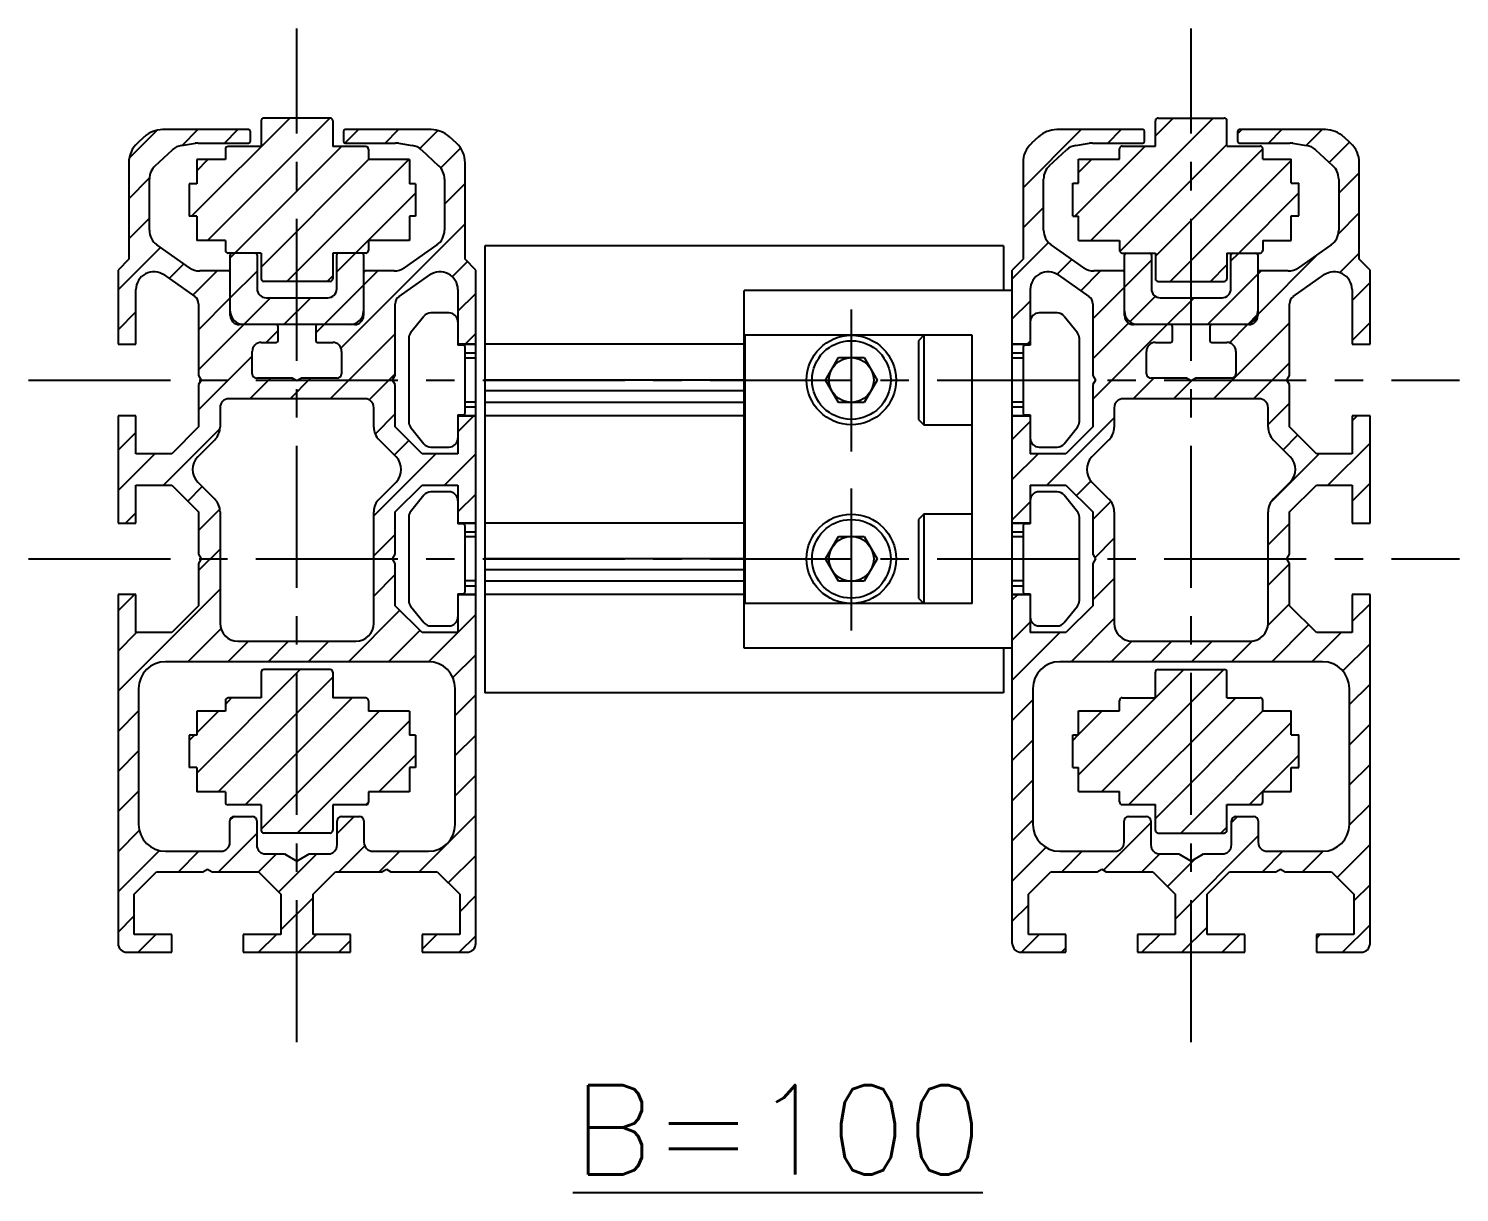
# Model space of a CAD drawing. Extents: x 0 to 4374, y -8 to 1531.
# Drawn here: x 3932.1 to 4092.1, y 344.1 to 474.2 of the extents above; entities that cross this region are included whole.
import ezdxf

# ---------------------------------------------------------------- set-up
doc = ezdxf.new("R2010")
doc.units = 0
doc.header["$LTSCALE"] = 0.5
doc.linetypes.add('CENTER', pattern=[50.8, 31.75, -6.35, 6.35, -6.35])
for name, color, linetype in [('MSM_CENTER', 1, 'CENTER'), ('MSM_CONTINUOUS', 7, 'CONTINUOUS'), ('MSM_NARROW', 5, 'CONTINUOUS'), ('MSM_PART_NUMBER', 7, 'CONTINUOUS')]:
    doc.layers.add(name, color=color, linetype=linetype)
doc.styles.get("Standard").update_dxf_attribs({"font": 'txt.shx', "height": 3, "bigfont": 'bigfont.shx'})

msp = doc.modelspace()

# ---------------------------------------------------------------- linework, layer by layer
at = {"layer": 'MSM_CENTER'}
for p, q in [((3962.14, 360.91), (3962.14, 474.25)), ((4062.14, 360.91), (4062.14, 474.25)), ((4062.14, 360.91), (4062.14, 474.25)), ((4024.14, 426.95), (4024.14, 442.95)), ((3932.14, 434.95), (4092.14, 434.95)), ((4024.14, 406.95), (4024.14, 422.95)), ((3932.14, 414.95), (4092.14, 414.95))]:
    msp.add_line(p, q, dxfattribs=at)
at = {"layer": 'MSM_CONTINUOUS'}
for p, q in [((3965.84, 464.25), (3958.44, 464.25)), ((4058.44, 464.25), (4065.84, 464.25)), ((3956.74, 462.95), (3947.11, 462.95)), ((3956.94, 461.65), (3956.94, 462.75)), ((3958.14, 463.95), (3958.14, 461.06)), ((3966.14, 463.95), (3966.14, 461.06)), ((3967.34, 462.75), (3967.34, 461.65)), ((3977.16, 462.95), (3967.54, 462.95)), ((4056.74, 462.95), (4047.11, 462.95)), ((4056.94, 461.65), (4056.94, 462.75)), ((4058.14, 461.12), (4058.14, 463.95)), ((4066.14, 461.12), (4066.14, 463.95)), ((4067.34, 462.75), (4067.34, 461.65)), ((4077.16, 462.95), (4067.54, 462.95)), ((3945.07, 462.16), (3944.3, 461.45)), ((3949.25, 461.18), (3950.78, 461.42)), ((3951.09, 461.45), (3956.74, 461.45)), ((3958.14, 461.06), (3954.44, 461.06)), ((3969.84, 461.06), (3966.14, 461.06)), ((3967.54, 461.45), (3973.18, 461.45)), ((3973.49, 461.42), (3975.02, 461.18)), ((3979.97, 461.45), (3979.2, 462.16)), ((4045.07, 462.16), (4044.3, 461.45)), ((4049.25, 461.18), (4050.78, 461.42)), ((4051.09, 461.45), (4056.74, 461.45)), ((4054.14, 459.66), (4054.14, 460.82)), ((4054.44, 461.12), (4058.14, 461.12)), ((4066.14, 461.12), (4069.84, 461.12)), ((4067.54, 461.45), (4073.18, 461.45)), ((4070.14, 459.66), (4070.14, 460.82)), ((4073.49, 461.42), (4075.02, 461.18)), ((4079.97, 461.45), (4079.2, 462.16)), ((3943.34, 459.24), (3943.34, 448.45)), ((3946.28, 458.9), (3948.21, 460.68)), ((3954.14, 459.6), (3950.94, 459.6)), ((3950.94, 459.6), (3950.94, 456.9)), ((3954.14, 460.76), (3954.14, 459.6)), ((3970.14, 460.76), (3970.14, 459.6)), ((3974.74, 459.6), (3970.14, 459.6)), ((3974.74, 459.6), (3974.74, 456.9)), ((3976.06, 460.68), (3977.99, 458.9)), ((3980.94, 448.45), (3980.94, 459.24)), ((4043.34, 459.24), (4043.34, 448.45)), ((4046.28, 458.9), (4048.21, 460.68)), ((4049.54, 459.66), (4054.14, 459.66)), ((4049.54, 456.96), (4049.54, 459.66)), ((4070.14, 459.66), (4073.34, 459.66)), ((4073.34, 456.96), (4073.34, 459.66)), ((4076.06, 460.68), (4077.99, 458.9)), ((4080.94, 448.45), (4080.94, 459.24)), ((3945.64, 451.69), (3945.64, 457.43)), ((3950.09, 456.9), (3950.09, 453.27)), ((3950.94, 456.9), (3950.09, 456.9)), ((3975.39, 456.9), (3974.74, 456.9)), ((3975.39, 456.9), (3975.39, 453.27)), ((3978.64, 457.43), (3978.64, 451.69)), ((4045.64, 451.69), (4045.64, 457.43)), ((4048.89, 456.96), (4049.54, 456.96)), ((4048.89, 453.27), (4048.89, 456.96)), ((4073.34, 456.96), (4074.19, 456.96)), ((4074.19, 453.33), (4074.19, 456.96)), ((4078.64, 457.43), (4078.64, 451.69)), ((3950.94, 453.27), (3950.09, 453.27)), ((3950.94, 453.27), (3950.94, 450.57)), ((3975.39, 453.27), (3974.74, 453.27)), ((3974.74, 453.27), (3974.74, 450.57)), ((4048.89, 453.27), (4049.54, 453.27)), ((4049.54, 450.57), (4049.54, 453.27)), ((4073.34, 453.33), (4074.19, 453.33)), ((4073.34, 450.57), (4073.34, 453.33)), ((3950.12, 447.51), (3946.49, 450.05)), ((3954.14, 450.57), (3950.94, 450.57)), ((3954.14, 450.57), (3954.14, 449.45)), ((3974.74, 450.57), (3970.14, 450.57)), ((3970.14, 450.57), (3970.14, 449.45)), ((3977.78, 450.05), (3974.15, 447.51)), ((3983.14, 449.95), (3983.14, 399.95)), ((4041.14, 449.95), (3983.14, 449.95)), ((4041.14, 449.95), (4041.14, 444.95)), ((4050.12, 447.51), (4046.49, 450.05)), ((4049.54, 450.57), (4054.14, 450.57)), ((4054.14, 450.57), (4054.14, 449.45)), ((4070.14, 450.57), (4073.34, 450.57)), ((4070.14, 450.57), (4070.14, 449.45)), ((4077.78, 450.05), (4074.15, 447.51)), ((3943.34, 448.45), (3942.14, 447.25)), ((3958.14, 449.15), (3954.44, 449.15)), ((3954.69, 442.15), (3954.69, 448.95)), ((3957.69, 448.95), (3957.69, 445.15)), ((3958.14, 449.15), (3958.14, 446.28)), ((3969.84, 449.15), (3966.14, 449.15)), ((3966.14, 449.15), (3966.14, 446.28)), ((3966.59, 445.15), (3966.59, 448.95)), ((3969.59, 448.95), (3969.59, 442.15)), ((3982.14, 447.25), (3980.94, 448.45)), ((4043.34, 448.45), (4042.14, 447.25)), ((4054.44, 449.15), (4058.14, 449.15)), ((4054.69, 442.15), (4054.69, 448.95)), ((4057.69, 448.95), (4057.69, 445.15)), ((4058.14, 449.15), (4058.14, 446.28)), ((4066.14, 449.15), (4069.84, 449.15)), ((4066.14, 449.15), (4066.14, 446.28)), ((4066.59, 445.15), (4066.59, 448.95)), ((4069.59, 448.95), (4069.59, 442.15)), ((4082.14, 447.25), (4080.94, 448.45)), ((3942.14, 447.25), (3942.14, 438.95)), ((3947.28, 446.7), (3950.71, 444.3)), ((3954.49, 447.15), (3951.27, 447.15)), ((3973, 447.15), (3969.79, 447.15)), ((3973.56, 444.3), (3976.99, 446.7)), ((3982.14, 371.95), (3982.14, 447.25)), ((4042.14, 371.95), (4042.14, 447.25)), ((4047.28, 446.7), (4050.71, 444.3)), ((4054.49, 447.15), (4051.27, 447.15)), ((4073, 447.15), (4069.79, 447.15)), ((4073.56, 444.3), (4076.99, 446.7)), ((4082.14, 438.95), (4082.14, 447.25)), ((3944.14, 438.95), (3944.14, 445.06)), ((3965.84, 445.98), (3958.44, 445.98)), ((3980.14, 445.06), (3980.14, 438.85)), ((4012.14, 404.95), (4012.14, 444.95)), ((4042.14, 444.95), (4012.14, 444.95)), ((4044.14, 445.06), (4044.14, 438.85)), ((4058.44, 445.98), (4065.84, 445.98)), ((4080.14, 445.06), (4080.14, 438.95)), ((3951.14, 443.48), (3951.14, 435.47)), ((3958.69, 444.15), (3965.59, 444.15)), ((3973.14, 435.47), (3973.14, 443.48)), ((4051.14, 443.48), (4051.14, 435.47)), ((4058.69, 444.15), (4065.59, 444.15)), ((4073.14, 435.47), (4073.14, 443.48)), ((3976.33, 442.07), (3974.85, 440.22)), ((3979.14, 442.45), (3977.12, 442.45)), ((4047.16, 442.45), (4045.14, 442.45)), ((4049.42, 440.22), (4047.94, 442.07)), ((3968.59, 441.15), (3955.69, 441.15)), ((3960.04, 439.35), (3960.04, 440.95)), ((3964.24, 440.95), (3964.24, 439.35)), ((4068.59, 441.15), (4055.69, 441.15)), ((4060.04, 439.35), (4060.04, 440.95)), ((4064.24, 440.95), (4064.24, 439.35)), ((3942.14, 438.95), (3944.14, 438.95)), ((3958.14, 439.15), (3959.84, 439.15)), ((3964.44, 439.15), (3966.14, 439.15)), ((3974.64, 439.6), (3974.64, 430.3)), ((3980.14, 438.95), (3982.14, 438.95)), ((3982.14, 438.95), (3980.14, 438.95)), ((3980.74, 438.85), (3980.14, 438.85)), ((3980.94, 431.25), (3980.94, 438.65)), ((4012.14, 438.95), (3983.14, 438.95)), ((4012.23, 439.95), (4012.23, 409.95)), ((4037.64, 439.95), (4012.23, 439.95)), ((4032.24, 439.95), (4031.64, 439.35)), ((4031.64, 439.35), (4031.64, 430.55)), ((4032.24, 439.95), (4032.24, 429.95)), ((4037.64, 409.95), (4037.64, 439.95)), ((4042.14, 438.95), (4044.14, 438.95)), ((4044.14, 438.95), (4042.14, 438.95)), ((4043.34, 438.65), (4043.34, 431.25)), ((4044.14, 438.85), (4043.54, 438.85)), ((4049.64, 430.3), (4049.64, 439.6)), ((4058.14, 439.15), (4059.84, 439.15)), ((4064.44, 439.15), (4066.14, 439.15)), ((4080.14, 438.95), (4082.14, 438.95)), ((3957.14, 435.65), (3957.14, 438.15)), ((3967.14, 438.15), (3967.14, 435.65)), ((3982.14, 437.95), (3980.94, 437.95)), ((4021.25, 434.95), (4022.69, 437.45)), ((4022.69, 437.45), (4025.58, 437.45)), ((4025.58, 437.45), (4027.02, 434.95)), ((4043.34, 437.95), (4042.14, 437.95)), ((4057.14, 435.65), (4057.14, 438.15)), ((4067.14, 438.15), (4067.14, 435.65)), ((3951.14, 435.47), (3951.44, 434.95)), ((3972.84, 434.95), (3973.14, 435.47)), ((4051.14, 435.47), (4051.44, 434.95)), ((4072.84, 434.95), (4073.14, 435.47)), ((3951.44, 434.95), (3951.14, 434.43)), ((3951.14, 434.43), (3951.14, 429.7)), ((3961.62, 435.15), (3957.64, 435.15)), ((3962.14, 434.85), (3961.62, 435.15)), ((3962.65, 435.15), (3962.14, 434.85)), ((3966.64, 435.15), (3962.65, 435.15)), ((3973.14, 434.43), (3972.84, 434.95)), ((3973.14, 429.7), (3973.14, 434.43)), ((4012.14, 434.95), (3983.14, 434.95)), ((4012.14, 433.73), (3983.14, 433.73)), ((4022.69, 432.45), (4021.25, 434.95)), ((4027.02, 434.95), (4025.58, 432.45)), ((4051.44, 434.95), (4051.14, 434.43)), ((4051.14, 434.43), (4051.14, 429.7)), ((4061.62, 435.15), (4057.64, 435.15)), ((4062.14, 434.85), (4061.62, 435.15)), ((4062.65, 435.15), (4062.14, 434.85)), ((4066.64, 435.15), (4062.65, 435.15)), ((4073.14, 434.43), (4072.84, 434.95)), ((4073.14, 429.7), (4073.14, 434.43)), ((3969.74, 432.85), (3954.54, 432.85)), ((4012.14, 432.45), (3983.14, 432.45)), ((4025.58, 432.45), (4022.69, 432.45)), ((4069.74, 432.85), (4054.54, 432.85)), ((3942.14, 430.95), (3942.14, 418.95)), ((3944.14, 430.95), (3942.14, 430.95)), ((3944.14, 426.7), (3944.14, 430.95)), ((3953.54, 431.85), (3953.54, 429.68)), ((3970.74, 429.68), (3970.74, 431.85)), ((3980.14, 431.05), (3980.14, 426.7)), ((3980.14, 431.05), (3980.74, 431.05)), ((3982.14, 430.95), (3980.14, 430.95)), ((3980.14, 430.95), (3982.14, 430.95)), ((3980.94, 431.95), (3982.14, 431.95)), ((4012.14, 430.95), (3983.14, 430.95)), ((4031.64, 430.55), (4032.24, 429.95)), ((4042.14, 431.95), (4043.34, 431.95)), ((4044.14, 430.95), (4042.14, 430.95)), ((4042.14, 430.95), (4044.14, 430.95)), ((4043.54, 431.05), (4044.14, 431.05)), ((4044.14, 431.05), (4044.14, 426.7)), ((4053.54, 431.85), (4053.54, 429.68)), ((4070.74, 429.68), (4070.74, 431.85)), ((4082.14, 430.95), (4080.14, 430.95)), ((4080.14, 430.95), (4080.14, 426.7)), ((4082.14, 418.95), (4082.14, 430.95)), ((3951.14, 429.7), (3948.14, 426.7)), ((3976.14, 426.7), (3973.14, 429.7)), ((3974.85, 429.67), (3976.33, 427.82)), ((4032.24, 429.95), (4037.64, 429.95)), ((4047.94, 427.82), (4049.42, 429.67)), ((4051.14, 429.7), (4048.14, 426.7)), ((4076.14, 426.7), (4073.14, 429.7)), ((3952.95, 428.26), (3951.05, 426.36)), ((3973.22, 426.36), (3971.32, 428.26)), ((3977.12, 427.45), (3979.14, 427.45)), ((4045.14, 427.45), (4047.16, 427.45)), ((4052.95, 428.26), (4051.05, 426.36)), ((4073.22, 426.36), (4071.32, 428.26)), ((3948.14, 426.7), (3944.14, 426.7)), ((3980.14, 426.7), (3976.14, 426.7)), ((4048.14, 426.7), (4044.14, 426.7)), ((4080.14, 426.7), (4076.14, 426.7)), ((3944.14, 418.95), (3944.14, 423.2)), ((3944.14, 423.2), (3948.14, 423.2)), ((3948.14, 423.2), (3951.14, 420.2)), ((3951.05, 423.53), (3952.95, 421.63)), ((3971.32, 421.63), (3973.22, 423.53)), ((3973.14, 420.2), (3976.14, 423.2)), ((3976.14, 423.2), (3980.14, 423.2)), ((3979.14, 422.45), (3977.12, 422.45)), ((3980.14, 423.2), (3980.14, 418.85)), ((4044.14, 423.2), (4048.14, 423.2)), ((4044.14, 423.2), (4044.14, 418.85)), ((4047.16, 422.45), (4045.14, 422.45)), ((4048.14, 423.2), (4051.14, 420.2)), ((4051.05, 423.53), (4052.95, 421.63)), ((4071.32, 421.63), (4073.22, 423.53)), ((4073.14, 420.2), (4076.14, 423.2)), ((4076.14, 423.2), (4080.14, 423.2)), ((4080.14, 423.2), (4080.14, 418.95)), ((3976.33, 422.07), (3974.85, 420.22)), ((4049.42, 420.22), (4047.94, 422.07)), ((3951.14, 420.2), (3951.14, 415.47)), ((3953.54, 420.22), (3953.54, 407.75)), ((3970.74, 407.75), (3970.74, 420.22)), ((3973.14, 415.47), (3973.14, 420.2)), ((3974.64, 419.6), (3974.64, 410.3)), ((4032.24, 419.95), (4031.64, 419.35)), ((4031.64, 419.35), (4031.64, 410.55)), ((4037.64, 419.95), (4032.24, 419.95)), ((4032.24, 419.95), (4032.24, 409.95)), ((4049.64, 410.3), (4049.64, 419.6)), ((4051.14, 420.2), (4051.14, 415.47)), ((4053.54, 420.22), (4053.54, 407.75)), ((4070.74, 407.75), (4070.74, 420.22)), ((4073.14, 415.47), (4073.14, 420.2)), ((3942.14, 418.95), (3944.14, 418.95)), ((3980.14, 418.95), (3982.14, 418.95)), ((3982.14, 418.95), (3980.14, 418.95)), ((3980.74, 418.85), (3980.14, 418.85)), ((3980.94, 411.25), (3980.94, 418.65)), ((3982.14, 417.95), (3980.94, 417.95)), ((4012.14, 418.95), (3983.14, 418.95)), ((4042.14, 418.95), (4044.14, 418.95)), ((4044.14, 418.95), (4042.14, 418.95)), ((4043.34, 417.95), (4042.14, 417.95)), ((4043.34, 418.65), (4043.34, 411.25)), ((4044.14, 418.85), (4043.54, 418.85)), ((4080.14, 418.95), (4082.14, 418.95)), ((4021.25, 414.95), (4022.69, 417.45)), ((4022.69, 417.45), (4025.58, 417.45)), ((4025.58, 417.45), (4027.02, 414.95)), ((3951.14, 415.47), (3951.44, 414.95)), ((3951.44, 414.95), (3951.14, 414.43)), ((3951.14, 414.43), (3951.14, 409.7)), ((3972.84, 414.95), (3973.14, 415.47)), ((3973.14, 414.43), (3972.84, 414.95)), ((3973.14, 409.7), (3973.14, 414.43)), ((4012.14, 414.95), (3983.14, 414.95)), ((4022.69, 412.45), (4021.25, 414.95)), ((4027.02, 414.95), (4025.58, 412.45)), ((4051.14, 415.47), (4051.44, 414.95)), ((4051.44, 414.95), (4051.14, 414.43)), ((4051.14, 414.43), (4051.14, 409.7)), ((4072.84, 414.95), (4073.14, 415.47)), ((4073.14, 414.43), (4072.84, 414.95)), ((4073.14, 409.7), (4073.14, 414.43)), ((4012.14, 413.73), (3983.14, 413.73)), ((3980.94, 411.95), (3982.14, 411.95)), ((4012.14, 412.45), (3983.14, 412.45)), ((4025.58, 412.45), (4022.69, 412.45)), ((4042.14, 411.95), (4043.34, 411.95)), ((3944.14, 410.95), (3942.14, 410.95)), ((3942.14, 410.95), (3942.14, 371.95)), ((3944.14, 406.7), (3944.14, 410.95)), ((3951.14, 409.7), (3948.14, 406.7)), ((3976.14, 406.7), (3973.14, 409.7)), ((3974.85, 409.67), (3976.33, 407.82)), ((3980.14, 411.05), (3980.74, 411.05)), ((3980.14, 411.05), (3980.14, 406.7)), ((3982.14, 410.95), (3980.14, 410.95)), ((3980.14, 410.95), (3982.14, 410.95)), ((4012.14, 410.95), (3983.14, 410.95)), ((4037.64, 409.95), (4012.23, 409.95)), ((4031.64, 410.55), (4032.24, 409.95)), ((4044.14, 410.95), (4042.14, 410.95)), ((4042.14, 410.95), (4044.14, 410.95)), ((4043.54, 411.05), (4044.14, 411.05)), ((4044.14, 411.05), (4044.14, 406.7)), ((4047.94, 407.82), (4049.42, 409.67)), ((4051.14, 409.7), (4048.14, 406.7)), ((4076.14, 406.7), (4073.14, 409.7)), ((4082.14, 410.95), (4080.14, 410.95)), ((4080.14, 410.95), (4080.14, 406.7)), ((4082.14, 371.95), (4082.14, 410.95)), ((3948.14, 406.7), (3944.14, 406.7)), ((3980.14, 406.7), (3976.14, 406.7)), ((3977.12, 407.45), (3979.14, 407.45)), ((4048.14, 406.7), (4044.14, 406.7)), ((4045.14, 407.45), (4047.16, 407.45)), ((4080.14, 406.7), (4076.14, 406.7)), ((3955.54, 405.75), (3968.74, 405.75)), ((4042.14, 404.95), (4012.14, 404.95)), ((4041.14, 404.95), (4041.14, 399.95)), ((4055.54, 405.75), (4068.74, 405.75)), ((3976.84, 403.45), (3947.44, 403.45)), ((4076.84, 403.45), (4047.44, 403.45)), ((3958.14, 402.28), (3958.14, 399.39)), ((3965.84, 402.58), (3958.44, 402.58)), ((3966.14, 402.28), (3966.14, 399.39)), ((4058.14, 399.42), (4058.14, 402.28)), ((4058.44, 402.58), (4065.84, 402.58)), ((4066.14, 399.42), (4066.14, 402.28)), ((3944.44, 400.45), (3944.44, 385.25)), ((3979.84, 385.25), (3979.84, 400.45)), ((4044.44, 400.45), (4044.44, 385.25)), ((4079.84, 385.25), (4079.84, 400.45)), ((3954.14, 399.09), (3954.14, 397.93)), ((3958.14, 399.39), (3954.44, 399.39)), ((3969.84, 399.39), (3966.14, 399.39)), ((3970.14, 399.09), (3970.14, 397.93)), ((4041.14, 399.95), (3983.14, 399.95)), ((4054.14, 397.96), (4054.14, 399.12)), ((4054.44, 399.42), (4058.14, 399.42)), ((4066.14, 399.42), (4069.84, 399.42)), ((4070.14, 397.96), (4070.14, 399.12)), ((3954.14, 397.93), (3950.94, 397.93)), ((3950.94, 397.93), (3950.94, 395.23)), ((3974.74, 397.93), (3970.14, 397.93)), ((3974.74, 397.93), (3974.74, 395.23)), ((4049.54, 397.96), (4054.14, 397.96)), ((4049.54, 395.26), (4049.54, 397.96)), ((4070.14, 397.96), (4073.34, 397.96)), ((4073.34, 395.26), (4073.34, 397.96)), ((3950.09, 395.23), (3950.09, 391.6)), ((3950.94, 395.23), (3950.09, 395.23)), ((3975.39, 395.23), (3974.74, 395.23)), ((3975.39, 395.23), (3975.39, 391.6)), ((4048.89, 395.26), (4049.54, 395.26)), ((4048.89, 391.63), (4048.89, 395.26)), ((4073.34, 395.26), (4074.19, 395.26)), ((4074.19, 391.63), (4074.19, 395.26)), ((3950.94, 391.6), (3950.09, 391.6)), ((3950.94, 391.6), (3950.94, 388.9)), ((3975.39, 391.6), (3974.74, 391.6)), ((3974.74, 391.6), (3974.74, 388.9)), ((4048.89, 391.63), (4049.54, 391.63)), ((4049.54, 388.93), (4049.54, 391.63)), ((4073.34, 391.63), (4074.19, 391.63)), ((4073.34, 388.93), (4073.34, 391.63)), ((3954.14, 388.9), (3950.94, 388.9)), ((3954.14, 388.9), (3954.14, 387.74)), ((3974.74, 388.9), (3970.14, 388.9)), ((3970.14, 388.9), (3970.14, 387.74)), ((4049.54, 388.93), (4054.14, 388.93)), ((4054.14, 387.77), (4054.14, 388.93)), ((4070.14, 388.93), (4073.34, 388.93)), ((4070.14, 387.77), (4070.14, 388.93)), ((3958.14, 387.44), (3954.44, 387.44)), ((3958.14, 387.44), (3958.14, 384.58)), ((3969.84, 387.44), (3966.14, 387.44)), ((3966.14, 387.44), (3966.14, 384.58)), ((4054.44, 387.47), (4058.14, 387.47)), ((4058.14, 384.58), (4058.14, 387.47)), ((4066.14, 387.47), (4069.84, 387.47)), ((4066.14, 384.58), (4066.14, 387.47)), ((3954.64, 383.25), (3954.64, 385.65)), ((3955.14, 386.15), (3957.14, 386.15)), ((3957.64, 385.65), (3957.64, 382.95)), ((3966.64, 382.95), (3966.64, 385.65)), ((3967.14, 386.15), (3969.14, 386.15)), ((3969.64, 385.65), (3969.64, 383.25)), ((4054.64, 383.25), (4054.64, 385.65)), ((4055.14, 386.15), (4057.14, 386.15)), ((4057.64, 385.65), (4057.64, 382.95)), ((4066.64, 382.95), (4066.64, 385.65)), ((4067.14, 386.15), (4069.14, 386.15)), ((4069.64, 385.65), (4069.64, 383.25)), ((3965.84, 384.28), (3958.44, 384.28)), ((4058.44, 384.28), (4065.84, 384.28)), ((3947.44, 382.25), (3953.64, 382.25)), ((3958.64, 381.95), (3960.75, 381.95)), ((3960.75, 381.95), (3962.14, 381.15)), ((3962.14, 381.15), (3963.52, 381.95)), ((3963.52, 381.95), (3965.64, 381.95)), ((3970.64, 382.25), (3976.84, 382.25)), ((4047.44, 382.25), (4053.64, 382.25)), ((4058.64, 381.95), (4060.75, 381.95)), ((4060.75, 381.95), (4062.14, 381.15)), ((4062.14, 381.15), (4063.52, 381.95)), ((4063.52, 381.95), (4065.64, 381.95)), ((4070.64, 382.25), (4076.84, 382.25)), ((3943.94, 377.45), (3946.44, 379.95)), ((3946.44, 379.95), (3951.62, 379.95)), ((3951.62, 379.95), (3952.14, 380.25)), ((3952.14, 380.25), (3952.65, 379.95)), ((3952.65, 379.95), (3957.84, 379.95)), ((3957.84, 379.95), (3960.34, 377.45)), ((3963.94, 377.45), (3966.44, 379.95)), ((3966.44, 379.95), (3971.62, 379.95)), ((3971.62, 379.95), (3972.14, 380.25)), ((3972.14, 380.25), (3972.65, 379.95)), ((3972.65, 379.95), (3977.84, 379.95)), ((3977.84, 379.95), (3980.34, 377.45)), ((4043.94, 377.45), (4046.44, 379.95)), ((4046.44, 379.95), (4051.62, 379.95)), ((4051.62, 379.95), (4052.14, 380.25)), ((4052.14, 380.25), (4052.65, 379.95)), ((4052.65, 379.95), (4057.84, 379.95)), ((4057.84, 379.95), (4060.34, 377.45)), ((4063.94, 377.45), (4066.44, 379.95)), ((4066.44, 379.95), (4071.62, 379.95)), ((4071.62, 379.95), (4072.14, 380.25)), ((4072.14, 380.25), (4072.65, 379.95)), ((4072.65, 379.95), (4077.84, 379.95)), ((4077.84, 379.95), (4080.34, 377.45)), ((3943.94, 372.95), (3943.94, 377.45)), ((3960.34, 377.45), (3960.34, 372.95)), ((3963.94, 372.95), (3963.94, 377.45)), ((3980.34, 377.45), (3980.34, 372.95)), ((4043.94, 372.95), (4043.94, 377.45)), ((4060.34, 377.45), (4060.34, 372.95)), ((4063.94, 372.95), (4063.94, 377.45)), ((4080.34, 377.45), (4080.34, 372.95)), ((3948.14, 372.95), (3943.94, 372.95)), ((3948.14, 370.95), (3948.14, 372.95)), ((3960.34, 372.95), (3956.14, 372.95)), ((3956.14, 372.95), (3956.14, 370.95)), ((3968.14, 372.95), (3963.94, 372.95)), ((3968.14, 370.95), (3968.14, 372.95)), ((3980.34, 372.95), (3976.14, 372.95)), ((3976.14, 372.95), (3976.14, 370.95)), ((4048.14, 372.95), (4043.94, 372.95)), ((4048.14, 370.95), (4048.14, 372.95)), ((4060.34, 372.95), (4056.14, 372.95)), ((4056.14, 372.95), (4056.14, 370.95)), ((4068.14, 372.95), (4063.94, 372.95)), ((4068.14, 370.95), (4068.14, 372.95)), ((4080.34, 372.95), (4076.14, 372.95)), ((4076.14, 372.95), (4076.14, 370.95)), ((3943.14, 370.95), (3948.14, 370.95)), ((3956.14, 370.95), (3968.14, 370.95)), ((3976.14, 370.95), (3981.14, 370.95)), ((4043.14, 370.95), (4048.14, 370.95)), ((4056.14, 370.95), (4068.14, 370.95)), ((4076.14, 370.95), (4081.14, 370.95))]:
    msp.add_line(p, q, dxfattribs=at)
for centre, radius in [((4024.14, 434.95), 5), ((4024.14, 434.95), 4.4), ((4024.14, 434.95), 2.5), ((4024.14, 414.95), 5), ((4024.14, 414.95), 4.4), ((4024.14, 414.95), 2.5)]:
    msp.add_circle(centre, radius, dxfattribs=at)
for centre, radius, start, end in [((3958.44, 463.95), 0.3, 90, 180), ((3965.84, 463.95), 0.3, 0, 90), ((4058.44, 463.95), 0.3, 90, 180), ((4065.84, 463.95), 0.3, 0, 90), ((3947.11, 459.95), 3, 90, 132.6467), ((3956.74, 462.75), 0.2, 0, 90), ((3967.54, 462.75), 0.2, 90, 180), ((3977.16, 459.95), 3, 47.3533, 90), ((4047.11, 459.95), 3, 90, 132.6467), ((4056.74, 462.75), 0.2, 0, 90), ((4067.54, 462.75), 0.2, 90, 180), ((4077.16, 459.95), 3, 47.3533, 90), ((3946.34, 459.24), 3, 132.6467, 180), ((3949.56, 459.21), 2, 99, 132.619), ((3951.09, 459.45), 2, 90, 99), ((3954.44, 460.76), 0.3, 90, 180), ((3956.74, 461.65), 0.2, 270, 0), ((3967.54, 461.65), 0.2, 180, 270), ((3969.84, 460.76), 0.3, 0, 90), ((3973.18, 459.45), 2, 81, 90), ((3974.71, 459.21), 2, 47.381, 81), ((3977.94, 459.24), 3, 0, 47.3533), ((4046.34, 459.24), 3, 132.6467, 180), ((4049.56, 459.21), 2, 99, 132.619), ((4051.09, 459.45), 2, 90, 99), ((4054.44, 460.82), 0.3, 90, 180), ((4056.74, 461.65), 0.2, 270, 0), ((4067.54, 461.65), 0.2, 180, 270), ((4069.84, 460.82), 0.3, 0, 90), ((4073.18, 459.45), 2, 81, 90), ((4074.71, 459.21), 2, 47.381, 81), ((4077.94, 459.24), 3, 0, 47.3533), ((3947.64, 457.43), 2, 132.619, 180), ((3976.64, 457.43), 2, 0, 47.381), ((4047.64, 457.43), 2, 132.619, 180), ((4076.64, 457.43), 2, 0, 47.381), ((3947.64, 451.69), 2, 180, 235.008), ((3976.64, 451.69), 2, 304.992, 0), ((4047.64, 451.69), 2, 180, 235.008), ((4076.64, 451.69), 2, 304.992, 0), ((3954.44, 449.45), 0.3, 180, 270), ((3954.89, 448.95), 0.2, 90, 180), ((3957.49, 448.95), 0.2, 0, 90), ((3966.79, 448.95), 0.2, 90, 180), ((3969.39, 448.95), 0.2, 0, 90), ((3969.84, 449.45), 0.3, 270, 0), ((4054.44, 449.45), 0.3, 180, 270), ((4054.89, 448.95), 0.2, 90, 180), ((4057.49, 448.95), 0.2, 0, 90), ((4066.79, 448.95), 0.2, 90, 180), ((4069.39, 448.95), 0.2, 0, 90), ((4069.84, 449.45), 0.3, 270, 0), ((3946.14, 445.06), 2, 55, 180), ((3951.27, 449.15), 2, 235.008, 270), ((3954.49, 446.95), 0.2, 0, 90), ((3969.79, 446.95), 0.2, 90, 180), ((3973, 449.15), 2, 270, 304.992), ((3978.14, 445.06), 2, 0, 125), ((4046.14, 445.06), 2, 55, 180), ((4051.27, 449.15), 2, 235.008, 270), ((4054.49, 446.95), 0.2, 0, 90), ((4069.79, 446.95), 0.2, 90, 180), ((4073, 449.15), 2, 270, 304.992), ((4078.14, 445.06), 2, 0, 125), ((3958.69, 445.15), 1, 180, 270), ((3958.44, 446.28), 0.3, 180, 270), ((3965.59, 445.15), 1, 270, 0), ((3965.84, 446.28), 0.3, 270, 0), ((4058.69, 445.15), 1, 180, 270), ((4058.44, 446.28), 0.3, 180, 270), ((4065.59, 445.15), 1, 270, 0), ((4065.84, 446.28), 0.3, 270, 0), ((3950.14, 443.48), 1, 0, 55), ((3974.14, 443.48), 1, 125, 180), ((4050.14, 443.48), 1, 0, 55), ((4074.14, 443.48), 1, 125, 180), ((3956.19, 442.65), 1.5, 180, 270), ((3955.69, 442.15), 1, 180, 270), ((3968.09, 442.65), 1.5, 270, 0), ((3968.59, 442.15), 1, 270, 0), ((3977.12, 441.45), 1, 90, 141.3402), ((3979.14, 441.45), 1, 0, 90), ((4045.14, 441.45), 1, 90, 180), ((4047.16, 441.45), 1, 38.6598, 90), ((4056.19, 442.65), 1.5, 180, 270), ((4055.69, 442.15), 1, 180, 270), ((4068.09, 442.65), 1.5, 270, 0), ((4068.59, 442.15), 1, 270, 0), ((3959.84, 440.95), 0.2, 0, 90), ((3964.44, 440.95), 0.2, 90, 180), ((3975.64, 439.6), 1, 141.3402, 180), ((4048.64, 439.6), 1, 0, 38.6598), ((4059.84, 440.95), 0.2, 0, 90), ((4064.44, 440.95), 0.2, 90, 180), ((3958.14, 438.15), 1, 90, 180), ((3959.84, 439.35), 0.2, 270, 0), ((3964.44, 439.35), 0.2, 180, 270), ((3966.14, 438.15), 1, 0, 90), ((3980.74, 438.65), 0.2, 0, 90), ((4043.54, 438.65), 0.2, 90, 180), ((4058.14, 438.15), 1, 90, 180), ((4059.84, 439.35), 0.2, 270, 0), ((4064.44, 439.35), 0.2, 180, 270), ((4066.14, 438.15), 1, 0, 90), ((3957.64, 435.65), 0.5, 180, 270), ((3966.64, 435.65), 0.5, 270, 0), ((4057.64, 435.65), 0.5, 180, 270), ((4066.64, 435.65), 0.5, 270, 0), ((3954.54, 431.85), 1, 90, 180), ((3969.74, 431.85), 1, 0, 90), ((4054.54, 431.85), 1, 90, 180), ((4069.74, 431.85), 1, 0, 90), ((3980.74, 431.25), 0.2, 270, 0), ((4043.54, 431.25), 0.2, 180, 270), ((3951.54, 429.68), 2, 315, 0), ((3972.74, 429.68), 2, 180, 225), ((3975.64, 430.3), 1, 180, 218.6598), ((4048.64, 430.3), 1, 321.3402, 0), ((4051.54, 429.68), 2, 315, 0), ((4072.74, 429.68), 2, 180, 225), ((3977.12, 428.45), 1, 218.6598, 270), ((3979.14, 428.45), 1, 270, 0), ((4045.14, 428.45), 1, 180, 270), ((4047.16, 428.45), 1, 270, 321.3402), ((3952.46, 424.95), 2, 135, 225), ((3971.81, 424.95), 2, 315, 45), ((4052.46, 424.95), 2, 135, 225), ((4071.81, 424.95), 2, 315, 45), ((3977.12, 421.45), 1, 90, 141.3402), ((3979.14, 421.45), 1, 0, 90), ((4045.14, 421.45), 1, 90, 180), ((4047.16, 421.45), 1, 38.6598, 90), ((3951.54, 420.22), 2, 0, 45), ((3972.74, 420.22), 2, 135, 180), ((4051.54, 420.22), 2, 0, 45), ((4072.74, 420.22), 2, 135, 180), ((3975.64, 419.6), 1, 141.3402, 180), ((4048.64, 419.6), 1, 0, 38.6598), ((3980.74, 418.65), 0.2, 0, 90), ((4043.54, 418.65), 0.2, 90, 180), ((3980.74, 411.25), 0.2, 270, 0), ((4043.54, 411.25), 0.2, 180, 270), ((3975.64, 410.3), 1, 180, 218.6598), ((4048.64, 410.3), 1, 321.3402, 0), ((3979.14, 408.45), 1, 270, 0), ((4045.14, 408.45), 1, 180, 270), ((3955.54, 407.75), 2, 180, 270), ((3968.74, 407.75), 2, 270, 0), ((3977.12, 408.45), 1, 218.6598, 270), ((4047.16, 408.45), 1, 270, 321.3402), ((4055.54, 407.75), 2, 180, 270), ((4068.74, 407.75), 2, 270, 0), ((3947.44, 400.45), 3, 90, 180), ((3976.84, 400.45), 3, 0, 90), ((4047.44, 400.45), 3, 90, 180), ((4076.84, 400.45), 3, 0, 90), ((3958.44, 402.28), 0.3, 90, 180), ((3965.84, 402.28), 0.3, 0, 90), ((4058.44, 402.28), 0.3, 90, 180), ((4065.84, 402.28), 0.3, 0, 90), ((3954.44, 399.09), 0.3, 90, 180), ((3969.84, 399.09), 0.3, 0, 90), ((4054.44, 399.12), 0.3, 90, 180), ((4069.84, 399.12), 0.3, 0, 90), ((3954.44, 387.74), 0.3, 180, 270), ((3969.84, 387.74), 0.3, 270, 0), ((4054.44, 387.77), 0.3, 180, 270), ((4069.84, 387.77), 0.3, 270, 0), ((3955.14, 385.65), 0.5, 90, 180), ((3957.14, 385.65), 0.5, 0, 90), ((3967.14, 385.65), 0.5, 90, 180), ((3969.14, 385.65), 0.5, 0, 90), ((4055.14, 385.65), 0.5, 90, 180), ((4057.14, 385.65), 0.5, 0, 90), ((4067.14, 385.65), 0.5, 90, 180), ((4069.14, 385.65), 0.5, 0, 90), ((3947.44, 385.25), 3, 180, 270), ((3958.44, 384.58), 0.3, 180, 270), ((3965.84, 384.58), 0.3, 270, 0), ((3976.84, 385.25), 3, 270, 0), ((4047.44, 385.25), 3, 180, 270), ((4058.44, 384.58), 0.3, 180, 270), ((4065.84, 384.58), 0.3, 270, 0), ((4076.84, 385.25), 3, 270, 0), ((3953.64, 383.25), 1, 270, 0), ((3958.64, 382.95), 1, 180, 270), ((3965.64, 382.95), 1, 270, 0), ((3970.64, 383.25), 1, 180, 270), ((4053.64, 383.25), 1, 270, 0), ((4058.64, 382.95), 1, 180, 270), ((4065.64, 382.95), 1, 270, 0), ((4070.64, 383.25), 1, 180, 270), ((3943.14, 371.95), 1, 180, 270), ((3981.14, 371.95), 1, 270, 0), ((4043.14, 371.95), 1, 180, 270), ((4081.14, 371.95), 1, 270, 0)]:
    msp.add_arc(centre, radius, start, end, dxfattribs=at)
at = {"layer": 'MSM_NARROW'}
for p, q in [((3950.36, 453.27), (3961.33, 464.25)), ((3952.15, 450.57), (3965.82, 464.25)), ((4050.93, 450.57), (4064.61, 464.25)), ((4058.14, 462.27), (4060.12, 464.25)), ((3943.41, 459.8), (3946.49, 462.87)), ((3949.29, 461.19), (3951.05, 462.95)), ((3954.04, 461.45), (3955.54, 462.95)), ((3967.52, 461.46), (3969.01, 462.95)), ((3972, 461.45), (3973.5, 462.95)), ((3975.86, 460.81), (3977.9, 462.86)), ((4043.34, 456.45), (4049.84, 462.95)), ((4052.83, 461.45), (4054.33, 462.95)), ((4067.34, 462.49), (4067.8, 462.95)), ((4070.79, 461.45), (4072.29, 462.95)), ((4075.01, 461.18), (4076.78, 462.95)), ((3955.21, 449.15), (3967.12, 461.06)), ((3978.18, 458.64), (3980.43, 460.89)), ((4049.14, 453.27), (4056.98, 461.12)), ((4054.17, 449.32), (4066.14, 461.29)), ((4077.59, 459.27), (4079.86, 461.54)), ((3950.94, 458.34), (3952.19, 459.6)), ((3958.14, 447.58), (3970.15, 459.6)), ((3961.02, 445.98), (3974.65, 459.6)), ((4049.54, 458.16), (4051.03, 459.66)), ((4058.14, 448.8), (4070.14, 460.8)), ((4059.81, 445.98), (4073.34, 459.51)), ((4078.64, 455.83), (4080.94, 458.13)), ((3943.34, 455.23), (3945.66, 457.56)), ((3978.64, 454.61), (3980.94, 456.91)), ((3968.69, 449.15), (3975.39, 455.85)), ((4067.47, 449.15), (4074.19, 455.87)), ((3943.34, 450.74), (3945.64, 453.04)), ((4043.34, 451.96), (4045.64, 454.26)), ((4078.57, 451.27), (4080.94, 453.64)), ((3967.04, 438.52), (3980.94, 452.42)), ((3942.14, 445.05), (3946.87, 449.78)), ((3974.6, 450.57), (3974.74, 450.71)), ((4042.14, 446.27), (4046.2, 450.33)), ((3954.69, 448.62), (3955.21, 449.15)), ((3966.59, 447.05), (3968.69, 449.15)), ((3979.5, 446.49), (3981.2, 448.19)), ((4047.12, 446.76), (4048.8, 448.44)), ((4054.69, 445.35), (4057.69, 448.35)), ((4066.59, 448.27), (4067.47, 449.15)), ((4069.59, 442.29), (4076.35, 449.05)), ((4078.74, 446.95), (4080.94, 449.15)), ((3947.86, 446.29), (3949.51, 447.94)), ((3950.51, 444.44), (3953.21, 447.15)), ((3954.69, 444.13), (3957.69, 447.13)), ((3965.51, 445.98), (3966.14, 446.6)), ((3969.59, 445.56), (3971.18, 447.15)), ((4049.79, 444.94), (4052, 447.15)), ((4063.96, 441.15), (4069.59, 446.78)), ((4064.3, 445.98), (4066.14, 447.82)), ((4069.59, 446.78), (4069.96, 447.15)), ((3965.18, 441.15), (3969.59, 445.56)), ((4051.14, 441.8), (4054.69, 445.35)), ((4080.14, 443.86), (4082.14, 445.86)), ((3951.14, 440.58), (3954.69, 444.13)), ((3956.2, 441.15), (3959.2, 444.15)), ((3960.69, 441.15), (3963.69, 444.15)), ((3980.14, 442.64), (3982.14, 444.64)), ((4042.14, 441.78), (4044.14, 443.78)), ((4055.3, 441.47), (4058.15, 444.32)), ((4059.47, 441.15), (4062.47, 444.15)), ((3942.14, 440.56), (3944.14, 442.56)), ((4068.54, 441.24), (4069.5, 442.2)), ((3951.14, 436.09), (3956.2, 441.15)), ((3958.69, 439.15), (3960.04, 440.5)), ((3964.24, 440.21), (3965.18, 441.15)), ((3965.86, 432.85), (3973.14, 440.13)), ((3980.94, 438.95), (3982.14, 440.15)), ((4051.14, 437.31), (4055.15, 441.32)), ((4051.14, 432.82), (4059.47, 441.15)), ((4064.64, 432.85), (4073.14, 441.35)), ((4066.38, 439.08), (4068.45, 441.15)), ((4080.14, 439.37), (4082.14, 441.37)), ((4043.8, 438.95), (4044.14, 439.29)), ((3951.14, 431.6), (3957.14, 437.6)), ((3982.14, 437.41), (3980.94, 437.41)), ((4043.34, 437.41), (4042.14, 437.41)), ((4069.13, 432.85), (4073.14, 436.86)), ((3970.22, 432.72), (3973.14, 435.64)), ((3956.88, 432.85), (3959.18, 435.15)), ((3961.37, 432.85), (3963.67, 435.15)), ((4055.66, 432.85), (4057.96, 435.15)), ((4060.15, 432.85), (4062.17, 434.87)), ((3982.14, 432.49), (3980.94, 432.49)), ((4043.34, 432.49), (4042.14, 432.49)), ((4070.74, 429.97), (4073.14, 432.37)), ((3970.89, 428.91), (3973.14, 431.15)), ((3980.14, 429.17), (3981.92, 430.95)), ((4046.01, 423.2), (4053.54, 430.73)), ((4080.14, 430.39), (4080.7, 430.95)), ((3942.14, 427.09), (3944.14, 429.09)), ((3947.23, 423.2), (3953.49, 429.47)), ((4042.14, 428.31), (4044.14, 430.31)), ((3973.03, 426.55), (3974.66, 428.18)), ((4072.42, 427.16), (4074.05, 428.79)), ((4077.44, 423.2), (4082.14, 427.9)), ((3942.14, 422.6), (3946.24, 426.7)), ((3970.74, 419.77), (3977.67, 426.7)), ((3978.66, 423.2), (3982.14, 426.68)), ((4042.14, 423.82), (4045.02, 426.7)), ((4071.19, 421.44), (4076.45, 426.7)), ((3949.93, 421.41), (3951.55, 423.03)), ((4049.32, 422.02), (4050.96, 423.66)), ((4080.14, 421.41), (4082.14, 423.41)), ((3980.14, 420.19), (3982.14, 422.19)), ((4042.14, 419.33), (4044.14, 421.33)), ((4051.14, 419.35), (4053.14, 421.35)), ((3942.98, 418.95), (3944.14, 420.11)), ((3951.14, 418.13), (3953.48, 420.48)), ((3970.74, 415.28), (3973.14, 417.68)), ((4070.74, 416.5), (4073.14, 418.9)), ((3951.14, 413.64), (3953.54, 416.04)), ((3982.14, 417.41), (3980.94, 417.41)), ((4043.34, 417.41), (4042.14, 417.41)), ((4051.36, 415.08), (4053.54, 417.26)), ((4070.74, 412.01), (4073.14, 414.41)), ((3970.74, 410.79), (3973.14, 413.19)), ((3942.14, 400.15), (3953.54, 411.55)), ((3982.14, 412.49), (3980.94, 412.49)), ((4043.34, 412.49), (4042.14, 412.49)), ((4051.14, 410.37), (4053.54, 412.77)), ((3942.14, 409.13), (3943.96, 410.95)), ((4042.14, 410.35), (4042.74, 410.95)), ((4070.68, 407.46), (4073.14, 409.92)), ((4080.14, 407.93), (4082.14, 409.93)), ((3967.89, 403.45), (3973.64, 409.2)), ((3980.14, 406.72), (3982.14, 408.72)), ((4048.71, 403.45), (4053.54, 408.28)), ((3942.14, 404.64), (3944.2, 406.7)), ((3949.93, 403.45), (3953.65, 407.17)), ((3972.38, 403.45), (3975.88, 406.95)), ((3976.86, 403.44), (3980.12, 406.7)), ((4042.14, 405.86), (4044.14, 407.86)), ((4042.14, 401.37), (4047.47, 406.7)), ((4071.16, 403.45), (4075.27, 407.56)), ((4075.65, 403.45), (4078.9, 406.7)), ((3954.42, 403.45), (3956.72, 405.75)), ((3958.91, 403.45), (3961.21, 405.75)), ((3963.4, 403.45), (3965.7, 405.75)), ((4053.2, 403.45), (4055.5, 405.76)), ((4057.69, 403.45), (4059.99, 405.75)), ((4062.18, 403.45), (4064.48, 405.75)), ((4066.67, 403.45), (4069.03, 405.81)), ((4079.08, 402.39), (4082.14, 405.44)), ((3979.55, 401.64), (3982.14, 404.23)), ((3950.94, 390.99), (3962.52, 402.58)), ((3953.34, 388.9), (3966.14, 401.7)), ((4049.54, 390.81), (4061.31, 402.58)), ((4052.15, 388.93), (4065.8, 402.58)), ((4079.84, 398.65), (4082.14, 400.95)), ((3954.14, 398.68), (3954.84, 399.39)), ((3956.37, 387.44), (3968.31, 399.39)), ((3979.84, 397.44), (3982.14, 399.74)), ((4042.14, 396.88), (4044.44, 399.18)), ((4055.18, 387.47), (4067.13, 399.42)), ((3942.14, 395.66), (3944.44, 397.96)), ((3950.94, 395.48), (3953.38, 397.93)), ((3958.14, 384.72), (3971.34, 397.93)), ((3962.18, 384.28), (3974.74, 396.83)), ((4049.54, 395.3), (4052.2, 397.96)), ((4058.14, 385.93), (4070.16, 397.96)), ((3950.09, 394.63), (3950.68, 395.23)), ((3979.84, 392.95), (3982.14, 395.25)), ((4048.89, 394.65), (4049.5, 395.26)), ((4060.97, 384.28), (4073.34, 396.64)), ((4079.84, 394.16), (4082.14, 396.46)), ((4042.14, 392.39), (4044.44, 394.69)), ((3942.14, 391.17), (3944.44, 393.47)), ((3971.3, 388.9), (3975.39, 392.99)), ((4068.65, 387.47), (4074.19, 393)), ((3979.84, 388.46), (3982.14, 390.76)), ((4079.84, 389.67), (4082.14, 391.97)), ((3942.14, 386.68), (3944.44, 388.98)), ((4042.14, 387.9), (4044.44, 390.2)), ((3969.84, 387.44), (3970.13, 387.74)), ((4079.82, 385.17), (4082.14, 387.48)), ((3954.68, 385.75), (3955.04, 386.11)), ((3966.64, 384.24), (3968.55, 386.15)), ((3975.82, 379.95), (3982.14, 386.27)), ((4042.14, 383.41), (4044.44, 385.71)), ((4066.64, 385.45), (4067.33, 386.15)), ((3942.14, 382.19), (3944.54, 384.59)), ((3953.37, 379.95), (3957.64, 384.22)), ((4052.33, 380.13), (4057.64, 385.43)), ((4065.46, 384.28), (4066.14, 384.95)), ((3966.84, 379.95), (3969.74, 382.85)), ((4042.14, 378.92), (4045.92, 382.7)), ((4060.34, 374.66), (4069.64, 383.96)), ((4078.46, 379.32), (4082.14, 382.99)), ((3942.14, 377.7), (3946.79, 382.35)), ((3948.88, 379.95), (3951.18, 382.25)), ((3957.85, 379.94), (3959.86, 381.95)), ((3960.09, 377.69), (3964.35, 381.95)), ((3971.33, 379.95), (3973.63, 382.25)), ((3979.07, 378.71), (3982.14, 381.78)), ((4047.66, 379.95), (4049.96, 382.25)), ((4056.64, 379.95), (4058.64, 381.95)), ((4059.48, 378.3), (4062.6, 381.41)), ((4070.11, 379.95), (4072.41, 382.25)), ((4074.6, 379.95), (4076.91, 382.26)), ((4080.34, 376.7), (4082.14, 378.5)), ((3960.34, 373.45), (3963.94, 377.05)), ((3980.34, 375.49), (3982.14, 377.29)), ((4042.14, 374.43), (4043.94, 376.23)), ((3942.14, 373.21), (3943.94, 375.01)), ((3944.37, 370.95), (3946.37, 372.95)), ((3957.84, 370.95), (3959.84, 372.95)), ((3962.33, 370.95), (3964.33, 372.95)), ((3976.14, 371.29), (3977.8, 372.95)), ((4043.15, 370.95), (4045.15, 372.95)), ((4056.62, 370.95), (4058.62, 372.95)), ((4061.11, 370.95), (4063.94, 373.77)), ((4065.6, 370.95), (4067.6, 372.95)), ((4076.14, 372.5), (4076.58, 372.95)), ((4079.07, 370.95), (4082.14, 374.01)), ((3966.82, 370.95), (3968.14, 372.27)), ((3980.29, 370.95), (3982.14, 372.8)), ((4047.64, 370.95), (4048.14, 371.44))]:
    msp.add_line(p, q, dxfattribs=at)

# ---------------------------------------------------------------- texts
at = {"layer": 'MSM_PART_NUMBER'}
msp.add_text('%%UB=100', height=10, dxfattribs=at).set_placement((3993, 346.1))

doc.saveas('drawing.dxf')
